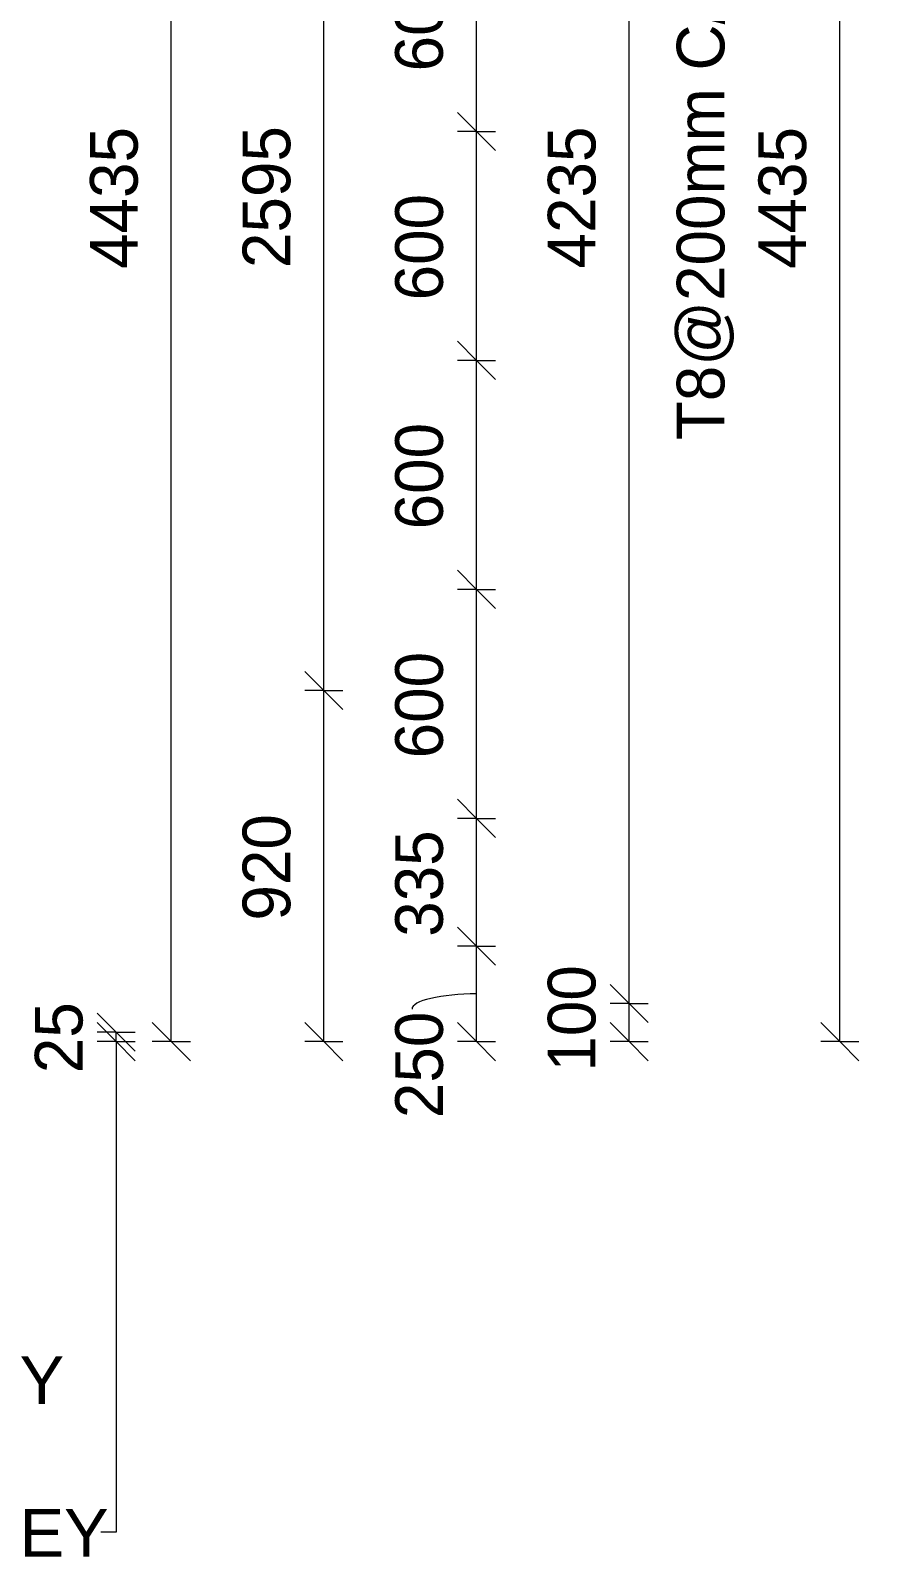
# Model space of a CAD drawing. Header units: millimetres. Extents: x -14784 to 1566, y -2747 to 9321.
# Drawn here: x -6576 to -4340, y -2747 to 1254 of the extents above; entities that cross this region are included whole.
import ezdxf

# ---------------------------------------------------------------- set-up
doc = ezdxf.new("R2010")
doc.units = ezdxf.units.MM
for name, color, linetype, lineweight in [('A-ANNO-DIMS', 211, 'Continuous', 9), ('A-ANNO-DIMS-50', 211, 'Continuous', 9), ('A-DETL-MBND', 5, 'Continuous', 18), ('G-ANNO-TEXT', 231, 'Continuous', 9)]:
    doc.layers.add(name, color=color, linetype=linetype, lineweight=lineweight)
doc.styles.add('Arial_1', font='arial.ttf', dxfattribs={"height": 125})
doc.styles.add('Nirmala UI Semilight', font='NirmalaS.ttf', dxfattribs={"height": 125})
doc.dimstyles.new('Arrow_Filled_-_2_5_NI_UI', dxfattribs={"dimscale": 304.8, "dimtxt": 130.920493, "dimasz": 0.328084, "dimexe": 0.164042, "dimexo": 0.0625, "dimgap": 0.164042, "dimtad": 1, "dimdec": 4, "dimzin": 0, "dimdsep": 46, "dimtxsty": 'Nirmala UI Semilight', "dimblk1": 'OBLIQUE', "dimblk2": 'OBLIQUE', "dimsah": 1, "dimcen": 0.09, "dimazin": 0, "dimtfac": 1, "dimtdec": 4, "dimtix": 1, "dimtmove": 1, "dimatfit": 3, "dimfxl": 0.164042, "dimfxlon": 1, "dimtvp": 1, "dimtolj": 1, "dimtzin": 0, "dimarcsym": 2})
doc.dimstyles.new('Arrow_Filled_-_2_5_NI_UI_1', dxfattribs={"dimscale": 304.8, "dimtxt": 130.920493, "dimasz": 0.328084, "dimexe": 0.164042, "dimexo": 0.0625, "dimgap": 0.164042, "dimtad": 1, "dimdec": 4, "dimzin": 0, "dimdsep": 46, "dimtxsty": 'Nirmala UI Semilight', "dimblk1": 'OBLIQUE', "dimblk2": 'OBLIQUE', "dimsah": 1, "dimcen": 0.09, "dimazin": 0, "dimtfac": 1, "dimtdec": 4, "dimtix": 1, "dimtmove": 0, "dimatfit": 3, "dimfxl": 0.164042, "dimfxlon": 1, "dimtvp": 1, "dimtolj": 1, "dimtzin": 0, "dimarcsym": 2})

# ---------------------------------------------------------------- blocks, each defined once
blk = doc.blocks.new('DIMBLOCK1-Elevation Front')
at = {"layer": 'A-ANNO-DIMS-50'}
for p, q in [((-5407, -1145.1), (-5457, -1095.1)), ((-5407, -1145.1), (-5457, -1145.1)), ((-5407, -1395.1), (-5407, -1145.1)), ((-5407, -1145.1), (-5357, -1195.1)), ((-5407, -1145.1), (-5357, -1145.1)), ((-5407, -1395.1), (-5457, -1345.1)), ((-5407, -1395.1), (-5457, -1395.1)), ((-5407, -1395.1), (-5357, -1445.1)), ((-5407, -1395.1), (-5357, -1395.1))]:
    blk.add_line(p, q, dxfattribs=at)
blk.add_ellipse((-5407, -1309.8), major_axis=(169, 0), ratio=0.23509, start_param=1.570796, end_param=3.141593, dxfattribs=at)
at = {"layer": 'A-ANNO-DIMS-50', "color": 0, "insert": (-5620.1, -1595.5), "char_height": 125, "width": 342.774, "attachment_point": 1, "rotation": 90, "line_spacing_factor": 1.142579, "style": 'Nirmala UI Semilight'}
blk.add_mtext('250', dxfattribs=at)
blk = doc.blocks.new('_Oblique')
at = {"color": 0, "linetype": 'ByBlock', "lineweight": -2}
blk.add_line((-0.5, -0.5), (0.5, 0.5), dxfattribs=at)
blk = doc.blocks.new('DIMBLOCK2-Elevation Front')
at = {"layer": 'A-ANNO-DIMS-50'}
for p, q in [((-5407, -810.1), (-5457, -760.1)), ((-5407, -810.1), (-5457, -810.1)), ((-5407, -1145.1), (-5407, -810.1)), ((-5407, -810.1), (-5357, -860.1)), ((-5407, -810.1), (-5357, -810.1)), ((-5407, -1145.1), (-5457, -1095.1)), ((-5407, -1145.1), (-5457, -1145.1)), ((-5407, -1145.1), (-5357, -1195.1)), ((-5407, -1145.1), (-5357, -1145.1))]:
    blk.add_line(p, q, dxfattribs=at)
at = {"layer": 'A-ANNO-DIMS-50', "color": 0, "insert": (-5620.1, -1120.4), "char_height": 125, "width": 342.774, "attachment_point": 1, "rotation": 90, "line_spacing_factor": 1.142579, "style": 'Nirmala UI Semilight'}
blk.add_mtext('335', dxfattribs=at)
blk = doc.blocks.new('DIMBLOCK3-Elevation Front')
at = {"layer": 'A-ANNO-DIMS-50'}
for p, q in [((-5407.1, -210.1), (-5457.1, -160.1)), ((-5407.1, -210.1), (-5457.1, -210.1)), ((-5407, -810.1), (-5407.1, -210.1)), ((-5407.1, -210.1), (-5357.1, -260.1)), ((-5407.1, -210.1), (-5357.1, -210.1)), ((-5407, -810.1), (-5457, -760.1)), ((-5407, -810.1), (-5457, -810.1)), ((-5407, -810.1), (-5357, -860.1)), ((-5407, -810.1), (-5357, -810.1))]:
    blk.add_line(p, q, dxfattribs=at)
at = {"layer": 'A-ANNO-DIMS-50', "color": 0, "insert": (-5620.1, -652.9), "char_height": 125, "width": 342.774, "attachment_point": 1, "rotation": 90, "line_spacing_factor": 1.142579, "style": 'Nirmala UI Semilight'}
blk.add_mtext('600', dxfattribs=at)
blk = doc.blocks.new('DIMBLOCK4-Elevation Front')
at = {"layer": 'A-ANNO-DIMS-50'}
for p, q in [((-5407.1, 389.9), (-5457.1, 439.9)), ((-5407.1, 389.9), (-5457.1, 389.9)), ((-5407.1, -210.1), (-5407.1, 389.9)), ((-5407.1, 389.9), (-5357.1, 339.9)), ((-5407.1, 389.9), (-5357.1, 389.9)), ((-5407.1, -210.1), (-5457.1, -160.1)), ((-5407.1, -210.1), (-5457.1, -210.1)), ((-5407.1, -210.1), (-5357.1, -260.1)), ((-5407.1, -210.1), (-5357.1, -210.1))]:
    blk.add_line(p, q, dxfattribs=at)
at = {"layer": 'A-ANNO-DIMS-50', "color": 0, "insert": (-5620.1, -52.9), "char_height": 125, "width": 342.774, "attachment_point": 1, "rotation": 90, "line_spacing_factor": 1.142579, "style": 'Nirmala UI Semilight'}
blk.add_mtext('600', dxfattribs=at)
blk = doc.blocks.new('DIMBLOCK5-Elevation Front')
at = {"layer": 'A-ANNO-DIMS-50'}
for p, q in [((-5407.1, 989.9), (-5457.1, 1039.9)), ((-5407.1, 989.9), (-5457.1, 989.9)), ((-5407.1, 389.9), (-5407.1, 989.9)), ((-5407.1, 989.9), (-5357.1, 939.9)), ((-5407.1, 989.9), (-5357.1, 989.9)), ((-5407.1, 389.9), (-5457.1, 439.9)), ((-5407.1, 389.9), (-5457.1, 389.9)), ((-5407.1, 389.9), (-5357.1, 339.9)), ((-5407.1, 389.9), (-5357.1, 389.9))]:
    blk.add_line(p, q, dxfattribs=at)
at = {"layer": 'A-ANNO-DIMS-50', "color": 0, "insert": (-5620.1, 547.1), "char_height": 125, "width": 342.774, "attachment_point": 1, "rotation": 90, "line_spacing_factor": 1.142579, "style": 'Nirmala UI Semilight'}
blk.add_mtext('600', dxfattribs=at)
blk = doc.blocks.new('DIMBLOCK6-Elevation Front')
at = {"layer": 'A-ANNO-DIMS-50'}
for p, q in [((-5407.1, 1589.9), (-5457.1, 1639.9)), ((-5407.1, 1589.9), (-5457.1, 1589.9)), ((-5407.1, 989.9), (-5407.1, 1589.9)), ((-5407.1, 1589.9), (-5357.1, 1539.9)), ((-5407.1, 1589.9), (-5357.1, 1589.9)), ((-5407.1, 989.9), (-5457.1, 1039.9)), ((-5407.1, 989.9), (-5457.1, 989.9)), ((-5407.1, 989.9), (-5357.1, 939.9)), ((-5407.1, 989.9), (-5357.1, 989.9))]:
    blk.add_line(p, q, dxfattribs=at)
at = {"layer": 'A-ANNO-DIMS-50', "color": 0, "insert": (-5620.2, 1147.1), "char_height": 125, "width": 342.774, "attachment_point": 1, "rotation": 90, "line_spacing_factor": 1.142579, "style": 'Nirmala UI Semilight'}
blk.add_mtext('600', dxfattribs=at)
blk = doc.blocks.new('DIMBLOCK47-Elevation Front')
at = {"layer": 'A-ANNO-DIMS-50'}
for p, q in [((-5007, -1295.1), (-5057, -1245.1)), ((-5007, -1295.1), (-5057, -1295.1)), ((-5007, -1395.1), (-5007, -1295.1)), ((-5007, -1295.1), (-4957, -1345.1)), ((-5007, -1295.1), (-4957, -1295.1)), ((-5007, -1395.1), (-5057, -1345.1)), ((-5007, -1395.1), (-5057, -1395.1)), ((-5007, -1395.1), (-4957, -1445.1)), ((-5007, -1395.1), (-4957, -1395.1))]:
    blk.add_line(p, q, dxfattribs=at)
at = {"layer": 'A-ANNO-DIMS-50', "color": 0, "insert": (-5220.1, -1473.7), "char_height": 125, "width": 308.496, "attachment_point": 1, "rotation": 90, "line_spacing_factor": 1.142579, "style": 'Nirmala UI Semilight'}
blk.add_mtext('100', dxfattribs=at)
blk = doc.blocks.new('DIMBLOCK48-Elevation Front')
at = {"layer": 'A-ANNO-DIMS-50'}
for p, q in [((-5007.1, 2939.9), (-5057.1, 2989.9)), ((-5007.1, 2939.9), (-5057.1, 2939.9)), ((-5007, -1295.1), (-5007.1, 2939.9)), ((-5007.1, 2939.9), (-4957.1, 2889.9)), ((-5007.1, 2939.9), (-4957.1, 2939.9)), ((-5007, -1295.1), (-5057, -1245.1)), ((-5007, -1295.1), (-5057, -1295.1)), ((-5007, -1295.1), (-4957, -1345.1)), ((-5007, -1295.1), (-4957, -1295.1))]:
    blk.add_line(p, q, dxfattribs=at)
at = {"layer": 'A-ANNO-DIMS-50', "color": 0, "char_height": 125, "attachment_point": 1, "line_spacing_factor": 1.142579, "style": 'Nirmala UI Semilight'}
for s, insert, width, rotation in [('T8@200mm C/C', (-4882.1, 180.9), 1539.625, 90.0006), ('4235', (-5220.1, 630.8), 459.888, 90)]:
    blk.add_mtext(s, dxfattribs=dict(at, insert=insert, width=width, rotation=rotation))
blk = doc.blocks.new('DIMBLOCK55-Elevation Front')
at = {"layer": 'A-ANNO-DIMS-50'}
for p, q in [((-6207.1, 3039.9), (-6257.1, 3089.9)), ((-6207.1, 3039.9), (-6257.1, 3039.9)), ((-6207, -1395.1), (-6207.1, 3039.9)), ((-6207.1, 3039.9), (-6157.1, 2989.9)), ((-6207.1, 3039.9), (-6157.1, 3039.9)), ((-6207, -1395.1), (-6257, -1345.1)), ((-6207, -1395.1), (-6257, -1395.1)), ((-6207, -1395.1), (-6157, -1445.1)), ((-6207, -1395.1), (-6157, -1395.1))]:
    blk.add_line(p, q, dxfattribs=at)
at = {"layer": 'A-ANNO-DIMS-50', "color": 0, "insert": (-6420.1, 629.6), "char_height": 125, "width": 462.744, "attachment_point": 1, "rotation": 90, "line_spacing_factor": 1.142579, "style": 'Nirmala UI Semilight'}
blk.add_mtext('4435', dxfattribs=at)
blk = doc.blocks.new('DIMBLOCK72-Elevation Front')
at = {"layer": 'A-ANNO-DIMS-50'}
for p, q in [((-5807, -475), (-5857, -425)), ((-5807, -475), (-5857, -475)), ((-5807, -1395.1), (-5807, -475)), ((-5807, -475), (-5757, -525)), ((-5807, -475), (-5757, -475)), ((-5807, -1395.1), (-5857, -1345.1)), ((-5807, -1395.1), (-5857, -1395.1)), ((-5807, -1395.1), (-5757, -1445.1)), ((-5807, -1395.1), (-5757, -1395.1))]:
    blk.add_line(p, q, dxfattribs=at)
at = {"layer": 'A-ANNO-DIMS-50', "color": 0, "insert": (-6020.1, -1077.9), "char_height": 125, "width": 342.774, "attachment_point": 1, "rotation": 90, "line_spacing_factor": 1.142579, "style": 'Nirmala UI Semilight'}
blk.add_mtext('920', dxfattribs=at)
blk = doc.blocks.new('DIMBLOCK73-Elevation Front')
at = {"layer": 'A-ANNO-DIMS-50'}
for p, q in [((-5807.1, 2119.7), (-5857.1, 2169.7)), ((-5807.1, 2119.7), (-5857.1, 2119.7)), ((-5807, -475), (-5807.1, 2119.7)), ((-5807.1, 2119.7), (-5757.1, 2069.7)), ((-5807.1, 2119.7), (-5757.1, 2119.7)), ((-5807, -475), (-5857, -425)), ((-5807, -475), (-5857, -475)), ((-5807, -475), (-5757, -525)), ((-5807, -475), (-5757, -475))]:
    blk.add_line(p, q, dxfattribs=at)
at = {"layer": 'A-ANNO-DIMS-50', "color": 0, "insert": (-6020.1, 631.9), "char_height": 125, "width": 457.032, "attachment_point": 1, "rotation": 90, "line_spacing_factor": 1.142579, "style": 'Nirmala UI Semilight'}
blk.add_mtext('2595', dxfattribs=at)
blk = doc.blocks.new('DIMBLOCK98-Elevation Front')
at = {"layer": 'A-ANNO-DIMS-50'}
for p, q in [((-6351.7, -1370.1), (-6401.7, -1320.1)), ((-6351.7, -1395.1), (-6401.7, -1345.1)), ((-6351.7, -1370.1), (-6401.7, -1370.1)), ((-6351.7, -1395.1), (-6401.7, -1395.1)), ((-6351.7, -1395.1), (-6351.7, -1370.1)), ((-6351.7, -1370.1), (-6301.7, -1420.1)), ((-6351.7, -1370.1), (-6301.7, -1370.1)), ((-6351.7, -1395.1), (-6301.7, -1445.1)), ((-6351.7, -1395.1), (-6301.7, -1395.1))]:
    blk.add_line(p, q, dxfattribs=at)
at = {"layer": 'A-ANNO-DIMS-50', "color": 0, "insert": (-6564.7, -1477.8), "char_height": 125, "width": 228.516, "attachment_point": 1, "rotation": 90, "line_spacing_factor": 1.142579, "style": 'Nirmala UI Semilight'}
blk.add_mtext('25', dxfattribs=at)
blk = doc.blocks.new('DIMBLOCK99-Elevation Front')
at = {"layer": 'A-ANNO-DIMS-50'}
for p, q in [((-4454.8, 3039.9), (-4504.8, 3089.9)), ((-4454.8, 3039.9), (-4504.8, 3039.9)), ((-4454.8, -1395.1), (-4454.8, 3039.9)), ((-4454.8, 3039.9), (-4404.8, 2989.9)), ((-4454.8, 3039.9), (-4404.8, 3039.9)), ((-4454.8, -1395.1), (-4504.8, -1345.1)), ((-4454.8, -1395.1), (-4504.8, -1395.1)), ((-4454.8, -1395.1), (-4404.8, -1445.1)), ((-4454.8, -1395.1), (-4404.8, -1395.1))]:
    blk.add_line(p, q, dxfattribs=at)
at = {"layer": 'A-ANNO-DIMS-50', "color": 0, "insert": (-4667.9, 629.6), "char_height": 125, "width": 462.744, "attachment_point": 1, "rotation": 90, "line_spacing_factor": 1.142579, "style": 'Nirmala UI Semilight'}
blk.add_mtext('4435', dxfattribs=at)

msp = doc.modelspace()

# ---------------------------------------------------------------- linework, layer by layer
at = {"layer": 'A-DETL-MBND'}
for p, q in [((-6351.66278, -1395.12457), (-6351.66278, -2680.12457)), ((-6351.66278, -2680.12457), (-6391.66278, -2680.12457))]:
    msp.add_line(p, q, dxfattribs=at)

# ---------------------------------------------------------------- texts
at = {"layer": 'G-ANNO-TEXT', "color": 7, "char_height": 125, "attachment_point": 1, "rotation": 0.00059865, "style": 'Arial_1'}
for s, insert, width in [('N4/SHEAR KEY', (-7759.1311, -2219.94188), 1535.2315625), ('N4A/SHEAR KEY', (-7759.12692, -2619.94188), 1675.526875)]:
    msp.add_mtext(s, dxfattribs=dict(at, insert=insert, width=width))

# ---------------------------------------------------------------- dimensions: what is measured, and where the dimension line sits
at = {"layer": 'A-ANNO-DIMS'}
for base, p1, p2, override, picture, middle in [((-6207.08403, 3039.87694), (-6257.03769, -1395.12358), (-6257.08403, 3039.87642), {"dimpost": '<>', "dimfxl": 4435}, 'DIMBLOCK55-Elevation Front', (-6092.42522, 822.37814)), ((-4454.83979, 3039.89525), (-4504.79345, -1395.10527), (-4504.83979, 3039.89473), {"dimpost": '<>', "dimfxl": 4435}, 'DIMBLOCK99-Elevation Front', (-4340.18099, 822.39645)), ((-5807.074413, 2119.744486), (-5857.047302, -475.024093), (-5857.074413, 2119.743964), {"dimpost": '<>', "dimfxl": 2594.768057}, 'DIMBLOCK73-Elevation Front', (-5692.425223, 822.361656)), ((-5407.06888, 1589.8853), (-5457.06261, 989.88478), (-5457.06888, 1589.88478), {"dimpost": '<>', "dimfxl": 600}, 'DIMBLOCK6-Elevation Front', (-5292.43011, 1289.8865)), ((-5407.06261, 989.8853), (-5457.05634, 389.88478), (-5457.06261, 989.88478), {"dimpost": '<>', "dimfxl": 600}, 'DIMBLOCK5-Elevation Front', (-5292.42384, 689.8865)), ((-5407.05634, 389.8853), (-5457.05007, -210.11522), (-5457.05634, 389.88478), {"dimpost": '<>', "dimfxl": 600}, 'DIMBLOCK4-Elevation Front', (-5292.41757, 89.8865)), ((-5407.05007, -210.1147), (-5457.0438, -810.11522), (-5457.05007, -210.11522), {"dimpost": '<>', "dimfxl": 600}, 'DIMBLOCK3-Elevation Front', (-5292.4113, -510.1135)), ((-5807.0473, -475.02357), (-5857.03769, -1395.1194), (-5857.0473, -475.02409), {"dimpost": '<>', "dimfxl": 920.095309}, 'DIMBLOCK72-Elevation Front', (-5692.40686, -935.07003)), ((-5407.0438, -810.1147), (-5457.0403, -1145.11522), (-5457.0438, -810.11522), {"dimpost": '<>', "dimfxl": 335}, 'DIMBLOCK2-Elevation Front', (-5292.40642, -977.6135)), ((-5007.03873, -1295.12034), (-5057.03769, -1395.11104), (-5057.03873, -1295.12086), {"dimpost": '<>', "dimfxl": 99.990182}, 'DIMBLOCK47-Elevation Front', (-4892.09749, -1345.11423)), ((-6351.66304, -1370.12457), (-6401.66278, -1395.12509), (-6401.66304, -1370.12509), {"dimpost": '<>', "dimfxl": 25}, 'DIMBLOCK98-Elevation Front', (-6237.07086, -1382.62337))]:
    dim = msp.add_linear_dim(base=base, p1=p1, p2=p2, angle=270.00059865, dimstyle='Arrow_Filled_-_2_5_NI_UI_1', override=override, dxfattribs=at)
    dim.commit()
    dim.dimension.update_dxf_attribs({"geometry": picture, "text_midpoint": middle})
dim = msp.add_linear_dim(base=(-5007.08298, 2939.87966), p1=(-5057.03873, -1295.12086), p2=(-5057.08298, 2939.87914), angle=270.00059865, text='<>\\XT8@200mm C/C', dimstyle='Arrow_Filled_-_2_5_NI_UI_1', override={"dimpost": '<>', "dimfxl": 4235}, dxfattribs=at)
dim.commit()
dim.dimension.update_dxf_attribs({"geometry": 'DIMBLOCK48-Elevation Front', "text_midpoint": (-5007.06086, 822.37966)})
dim = msp.add_linear_dim(base=(-5407.0403, -1145.1147), p1=(-5457.03769, -1395.11522), p2=(-5457.0403, -1145.11522), angle=270.00059865, dimstyle='Arrow_Filled_-_2_5_NI_UI', override={"dimpost": '<>', "dimfxl": 250}, dxfattribs=at)
dim.commit()
dim.dimension.update_dxf_attribs({"geometry": 'DIMBLOCK1-Elevation Front', "text_midpoint": (-5536.78972, -1424.10774), "dimtype": 160, "text_rotation": 90})

doc.saveas('drawing.dxf')
